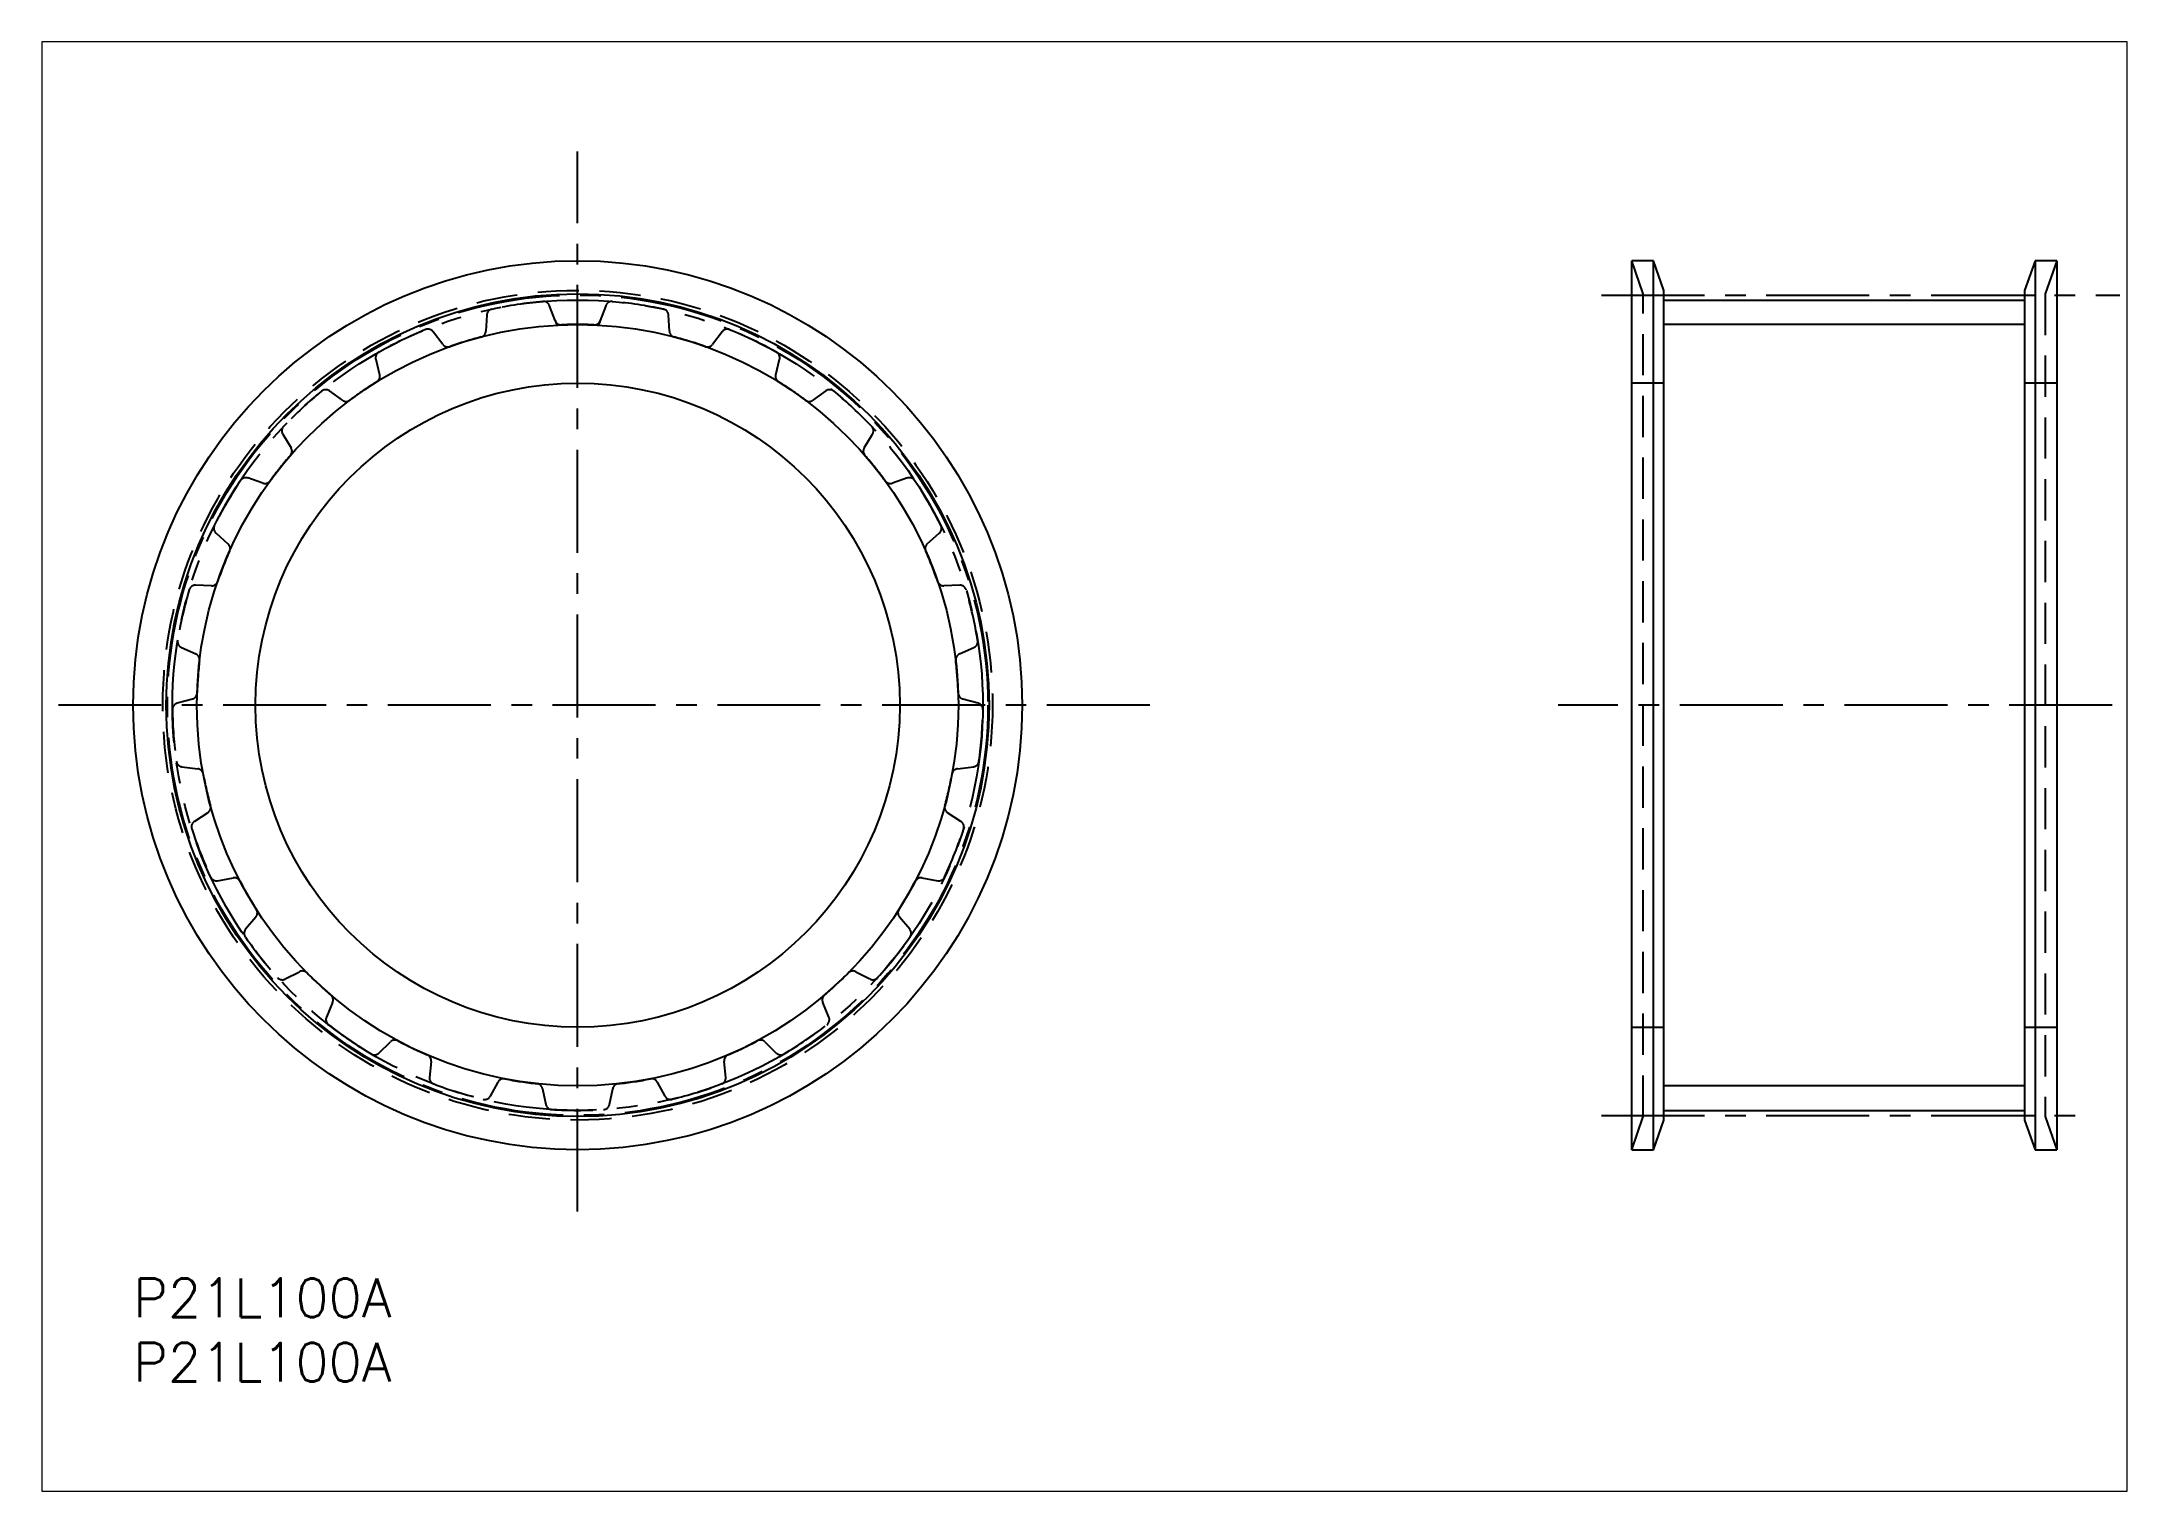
# Paper-space layout 'レイアウト1' of a CAD drawing. Extents: x 29 to 257, y 20 to 178.
# The model-space entities are those that its viewports show. They can reach past a viewport. Long polylines and large blocks are cut down to what shows.
import ezdxf

# ---------------------------------------------------------------- set-up
doc = ezdxf.new("R2010")
doc.units = 0
doc.header["$LTSCALE"] = 0.5
doc.header["$MEASUREMENT"] = 0
for name, pattern in [('CENTER', [50.8, 31.75, -6.35, 6.35, -6.35]), ('DASHED', [19.05, 12.7, -6.35]), ('PHANTOM', [63.5, 31.75, -6.35, 6.35, -6.35, 6.35, -6.35])]:
    doc.linetypes.add(name, pattern=pattern)
for name, color, linetype in [('MSM_CENTER', 1, 'CENTER'), ('MSM_CONTINUOUS', 7, 'CONTINUOUS'), ('MSM_DASHED', 4, 'DASHED'), ('MSM_IMAGINARY', 6, 'PHANTOM'), ('MSM_NARROW', 5, 'CONTINUOUS'), ('MSM_PART_NUMBER', 7, 'CONTINUOUS')]:
    doc.layers.add(name, color=color, linetype=linetype)
doc.styles.get("Standard").update_dxf_attribs({"font": 'txt.shx', "height": 3, "bigfont": 'bigfont.shx'})

msp = doc.modelspace()

# ---------------------------------------------------------------- linework, layer by layer
at = {"layer": 'MSM_CENTER'}
for p, q in [((34.5, 5.19), (34.5, 87.48)), ((113.97, 76.33), (154.19, 76.33)), ((78.91, 44.5), (-6.5, 44.5)), ((153.61, 44.5), (110.61, 44.5)), ((113.97, 12.66), (152.32, 12.66))]:
    msp.add_line(p, q, dxfattribs=at)
msp.add_circle((34.5, 44.5), 31.84, dxfattribs=at)
at = {"layer": 'MSM_CONTINUOUS'}
for p, q in [((118.01, 79), (116.31, 79)), ((116.31, 10), (116.31, 79)), ((118.81, 76.7), (118.01, 79)), ((118.01, 10), (118.01, 79)), ((147.62, 79), (146.81, 76.7)), ((149.31, 79), (147.62, 79)), ((147.62, 79), (147.62, 10)), ((149.31, 79), (149.31, 10)), ((118.81, 12.3), (118.81, 76.7)), ((146.81, 76.7), (146.81, 12.3)), ((118.81, 75.95), (146.81, 75.95)), ((118.81, 13.04), (146.81, 13.04)), ((118.01, 10), (118.81, 12.3)), ((146.81, 12.3), (147.62, 10)), ((116.31, 10), (118.01, 10)), ((147.62, 10), (149.31, 10))]:
    msp.add_line(p, q, dxfattribs=at)
for radius in [34.5, 31.93, 25]:
    msp.add_circle((34.5, 44.5), radius, dxfattribs=at)
at = {"layer": 'MSM_DASHED'}
for p, q in [((117.21, 76.43), (116.31, 79)), ((149.31, 79), (148.41, 76.43)), ((117.21, 12.57), (117.21, 76.43)), ((148.41, 76.43), (148.41, 12.57)), ((27.44, 74.78), (27.38, 73.54)), ((32.75, 74.35), (32.32, 75.51)), ((36.68, 75.51), (36.25, 74.35)), ((41.62, 73.54), (41.56, 74.78)), ((24.03, 72.5), (23.28, 73.49)), ((45.72, 73.49), (44.97, 72.5)), ((18.83, 71.35), (19.13, 70.15)), ((49.87, 70.15), (50.17, 71.35)), ((16.24, 68.17), (15.23, 68.9)), ((53.77, 68.9), (52.76, 68.17)), ((118.81, 69.5), (116.31, 69.5)), ((149.31, 69.5), (146.81, 69.5)), ((11.61, 65.54), (12.26, 64.48)), ((56.74, 64.48), (57.39, 65.54)), ((10.07, 61.74), (8.9, 62.14)), ((60.1, 62.14), (58.93, 61.74)), ((6.43, 57.86), (7.36, 57.03)), ((61.64, 57.03), (62.57, 57.86)), ((6.08, 53.77), (4.84, 53.81)), ((64.16, 53.81), (62.92, 53.77)), ((3.74, 48.99), (4.87, 48.48)), ((64.13, 48.48), (65.26, 48.99)), ((4.61, 44.98), (3.41, 44.65)), ((65.59, 44.65), (64.39, 44.98)), ((3.78, 39.72), (5.01, 39.57)), ((63.99, 39.57), (65.22, 39.72)), ((5.79, 36.15), (4.75, 35.48)), ((64.25, 35.48), (63.21, 36.15)), ((6.55, 30.88), (7.78, 31.09)), ((61.22, 31.09), (62.45, 30.88)), ((9.53, 28.06), (8.73, 27.11)), ((60.27, 27.11), (59.47, 28.06)), ((11.81, 23.25), (12.92, 23.81)), ((56.08, 23.81), (57.19, 23.25)), ((15.48, 21.43), (15, 20.29)), ((54, 20.29), (53.52, 21.43)), ((116.31, 19.5), (118.81, 19.5)), ((146.81, 19.5), (149.31, 19.5)), ((19.08, 17.5), (19.97, 18.37)), ((49.03, 18.37), (49.92, 17.5)), ((23.13, 16.85), (23, 15.61)), ((46, 15.61), (45.87, 16.85)), ((27.73, 14.16), (28.32, 15.25)), ((31.78, 14.73), (32.03, 13.51)), ((36.97, 13.51), (37.22, 14.73)), ((40.68, 15.25), (41.27, 14.16)), ((116.31, 10), (117.21, 12.57)), ((148.41, 12.57), (149.31, 10))]:
    msp.add_line(p, q, dxfattribs=at)
msp.add_circle((34.5, 44.5), 32.2, dxfattribs=at)
for centre, radius, start, end in [((27.94, 74.75), 0.5, 102.2405, 177.1429), ((34.5, 44.5), 31.45, 94.9024, 102.2405), ((31.85, 75.34), 0.5, 20, 94.9024), ((37.15, 75.34), 0.5, 85.0976, 160), ((34.5, 44.5), 31.45, 77.7595, 85.0976), ((41.06, 74.75), 0.5, 2.8571, 77.7595), ((34.5, 44.5), 31.45, 112.0452, 119.3834), ((22.88, 73.19), 0.5, 37.1429, 112.0452), ((34.5, 44.5), 29.55, 104.6988, 109.5869), ((26.88, 73.56), 0.5, 284.6988, 357.1429), ((33.22, 74.52), 0.5, 200, 272.4441), ((34.5, 44.5), 29.55, 87.556, 92.444), ((35.78, 74.52), 0.5, 267.556, 340), ((42.12, 73.56), 0.5, 182.8571, 255.3012), ((34.5, 44.5), 29.55, 70.4131, 75.3012), ((46.12, 73.19), 0.5, 67.9548, 142.8571), ((34.5, 44.5), 31.45, 60.6166, 67.9548), ((19.31, 71.47), 0.5, 119.3834, 194.2857), ((24.43, 72.81), 0.5, 217.1429, 289.5869), ((44.57, 72.81), 0.5, 250.4131, 322.8571), ((49.69, 71.47), 0.5, 345.7143, 60.6166), ((18.65, 70.02), 0.5, 301.8417, 14.2857), ((50.35, 70.02), 0.5, 165.7143, 238.1584), ((34.5, 44.5), 31.45, 129.1881, 136.5262), ((14.94, 68.49), 0.5, 54.2857, 129.1881), ((16.53, 68.58), 0.5, 234.2857, 306.7298), ((34.5, 44.5), 29.55, 121.8417, 126.7298), ((34.5, 44.5), 29.55, 53.2702, 58.1583), ((52.47, 68.58), 0.5, 233.2702, 305.7143), ((54.06, 68.49), 0.5, 50.8119, 125.7143), ((34.5, 44.5), 31.45, 43.4738, 50.8119), ((12.04, 65.8), 0.5, 136.5262, 211.4286), ((56.96, 65.8), 0.5, 328.5714, 43.4738), ((34.5, 44.5), 29.55, 138.9845, 143.8726), ((11.83, 64.22), 0.5, 318.9845, 31.4286), ((57.17, 64.22), 0.5, 148.5714, 221.0155), ((34.5, 44.5), 29.55, 36.1274, 41.0155), ((34.5, 44.5), 31.45, 146.3309, 153.6691), ((8.74, 61.66), 0.5, 71.4286, 146.3309), ((10.23, 62.21), 0.5, 251.4286, 323.8727), ((58.77, 62.21), 0.5, 216.1274, 288.5714), ((60.26, 61.66), 0.5, 33.6691, 108.5714), ((34.5, 44.5), 31.45, 26.3309, 33.6691), ((6.76, 58.23), 0.5, 153.6691, 228.5714), ((62.24, 58.23), 0.5, 311.4286, 26.3309), ((7.03, 56.66), 0.5, 336.1274, 48.5714), ((61.97, 56.66), 0.5, 131.4286, 203.8727), ((34.5, 44.5), 29.55, 156.1274, 161.0155), ((34.5, 44.5), 29.55, 18.9845, 23.8726), ((34.5, 44.5), 31.45, 163.4738, 170.8119), ((4.82, 53.31), 0.5, 88.5714, 163.4738), ((6.09, 54.27), 0.5, 268.5714, 341.0155), ((62.91, 54.27), 0.5, 198.9845, 271.4286), ((64.18, 53.31), 0.5, 16.5262, 91.4286), ((34.5, 44.5), 31.45, 9.1881, 16.5262), ((3.94, 49.44), 0.5, 170.8119, 245.7143), ((65.06, 49.44), 0.5, 294.2857, 9.1881), ((4.66, 48.02), 0.5, 353.2702, 65.7143), ((34.5, 44.5), 29.55, 173.2702, 178.1583), ((64.34, 48.02), 0.5, 114.2857, 186.7298), ((34.5, 44.5), 29.55, 1.8417, 6.7298), ((4.47, 45.47), 0.5, 285.7143, 358.1584), ((64.53, 45.47), 0.5, 181.8417, 254.2857), ((3.55, 44.17), 0.5, 105.7143, 180.6166), ((34.5, 44.5), 31.45, 180.6166, 187.9548), ((65.45, 44.17), 0.5, 359.3834, 74.2857), ((34.5, 44.5), 31.45, 352.0452, 359.3834), ((3.84, 40.22), 0.5, 187.9548, 262.8571), ((4.95, 39.07), 0.5, 10.4131, 82.8571), ((34.5, 44.5), 29.55, 190.4131, 195.3012), ((34.5, 44.5), 29.55, 344.6988, 349.5869), ((64.05, 39.07), 0.5, 97.1429, 169.5869), ((65.16, 40.22), 0.5, 277.1429, 352.0452), ((5.52, 36.57), 0.5, 302.8571, 15.3012), ((63.48, 36.57), 0.5, 164.6988, 237.1429), ((5.02, 35.06), 0.5, 122.8571, 197.7595), ((34.5, 44.5), 31.45, 197.7595, 205.0976), ((34.5, 44.5), 31.45, 334.9024, 342.2405), ((63.98, 35.06), 0.5, 342.2405, 57.1429), ((6.47, 31.37), 0.5, 205.0976, 280), ((7.86, 30.6), 0.5, 27.556, 100), ((34.5, 44.5), 29.55, 207.556, 212.444), ((34.5, 44.5), 29.55, 327.556, 332.444), ((61.14, 30.6), 0.5, 80, 152.4441), ((62.53, 31.37), 0.5, 260, 334.9024), ((9.14, 28.38), 0.5, 320, 32.4441), ((59.86, 28.38), 0.5, 147.556, 220), ((9.11, 26.79), 0.5, 140, 214.9024), ((34.5, 44.5), 31.45, 214.9024, 222.2405), ((34.5, 44.5), 31.45, 317.7595, 325.0976), ((59.89, 26.79), 0.5, 325.0976, 40), ((11.58, 23.69), 0.5, 222.2405, 297.1429), ((13.14, 23.37), 0.5, 44.6988, 117.1429), ((34.5, 44.5), 29.55, 224.6988, 229.5869), ((34.5, 44.5), 29.55, 310.4131, 315.3012), ((55.86, 23.37), 0.5, 62.8571, 135.3012), ((57.42, 23.69), 0.5, 242.8571, 317.7595), ((15.02, 21.62), 0.5, 337.1429, 49.5869), ((53.98, 21.62), 0.5, 130.4131, 202.8571), ((15.46, 20.09), 0.5, 157.1429, 232.0452), ((34.5, 44.5), 31.45, 232.0452, 239.3834), ((34.5, 44.5), 31.45, 300.6166, 307.9548), ((53.54, 20.09), 0.5, 307.9548, 22.8571), ((20.32, 18.01), 0.5, 61.8417, 134.2857), ((34.5, 44.5), 29.55, 241.8417, 246.7298), ((34.5, 44.5), 29.55, 293.2702, 298.1583), ((48.68, 18.01), 0.5, 45.7143, 118.1584), ((18.73, 17.86), 0.5, 239.3834, 314.2857), ((22.63, 16.9), 0.5, 354.2857, 66.7298), ((46.37, 16.9), 0.5, 113.2702, 185.7143), ((50.27, 17.86), 0.5, 225.7143, 300.6166), ((23.5, 15.56), 0.5, 174.2857, 249.1881), ((34.5, 44.5), 31.45, 249.1881, 256.5262), ((28.76, 15.01), 0.5, 78.9845, 151.4286), ((34.5, 44.5), 29.55, 258.9845, 263.8726), ((31.29, 14.63), 0.5, 11.4286, 83.8727), ((37.71, 14.63), 0.5, 96.1274, 168.5714), ((34.5, 44.5), 29.55, 276.1274, 281.0155), ((40.24, 15.01), 0.5, 28.5714, 101.0155), ((34.5, 44.5), 31.45, 283.4738, 290.8119), ((45.5, 15.56), 0.5, 290.8119, 5.7143), ((27.29, 14.4), 0.5, 256.5262, 331.4286), ((32.52, 13.61), 0.5, 191.4286, 266.3309), ((34.5, 44.5), 31.45, 266.3309, 273.6691), ((36.48, 13.61), 0.5, 273.6691, 348.5714), ((41.71, 14.4), 0.5, 208.5714, 283.4738)]:
    msp.add_arc(centre, radius, start, end, dxfattribs=at)
at = {"layer": 'MSM_IMAGINARY'}
msp.add_circle((34.5, 44.5), 31.45, dxfattribs=at)
at = {"layer": 'MSM_NARROW'}
for p, q in [((32.75, 74.35), (32.88, 74)), ((36.25, 74.35), (36.13, 74)), ((146.81, 74.05), (118.81, 74.05)), ((146.81, 14.96), (118.81, 14.96))]:
    msp.add_line(p, q, dxfattribs=at)
msp.add_circle((34.5, 44.5), 29.55, dxfattribs=at)

# ---------------------------------------------------------------- texts
at = {"layer": 'MSM_PART_NUMBER'}
for p in [(0, -3), (0, -8)]:
    msp.add_text('P21L100A', height=3, dxfattribs=at).set_placement(p)

psp = doc.layouts.new('レイアウト1')

# ---------------------------------------------------------------- viewports
at = {"layer": 'MSM_CONTINUOUS'}
psp.add_viewport(center=(142.59, 99.11), size=(228.14, 158.5807), view_center_point=(73.84, 39.74), view_height=112.5187, dxfattribs=at)

doc.saveas('drawing.dxf')
